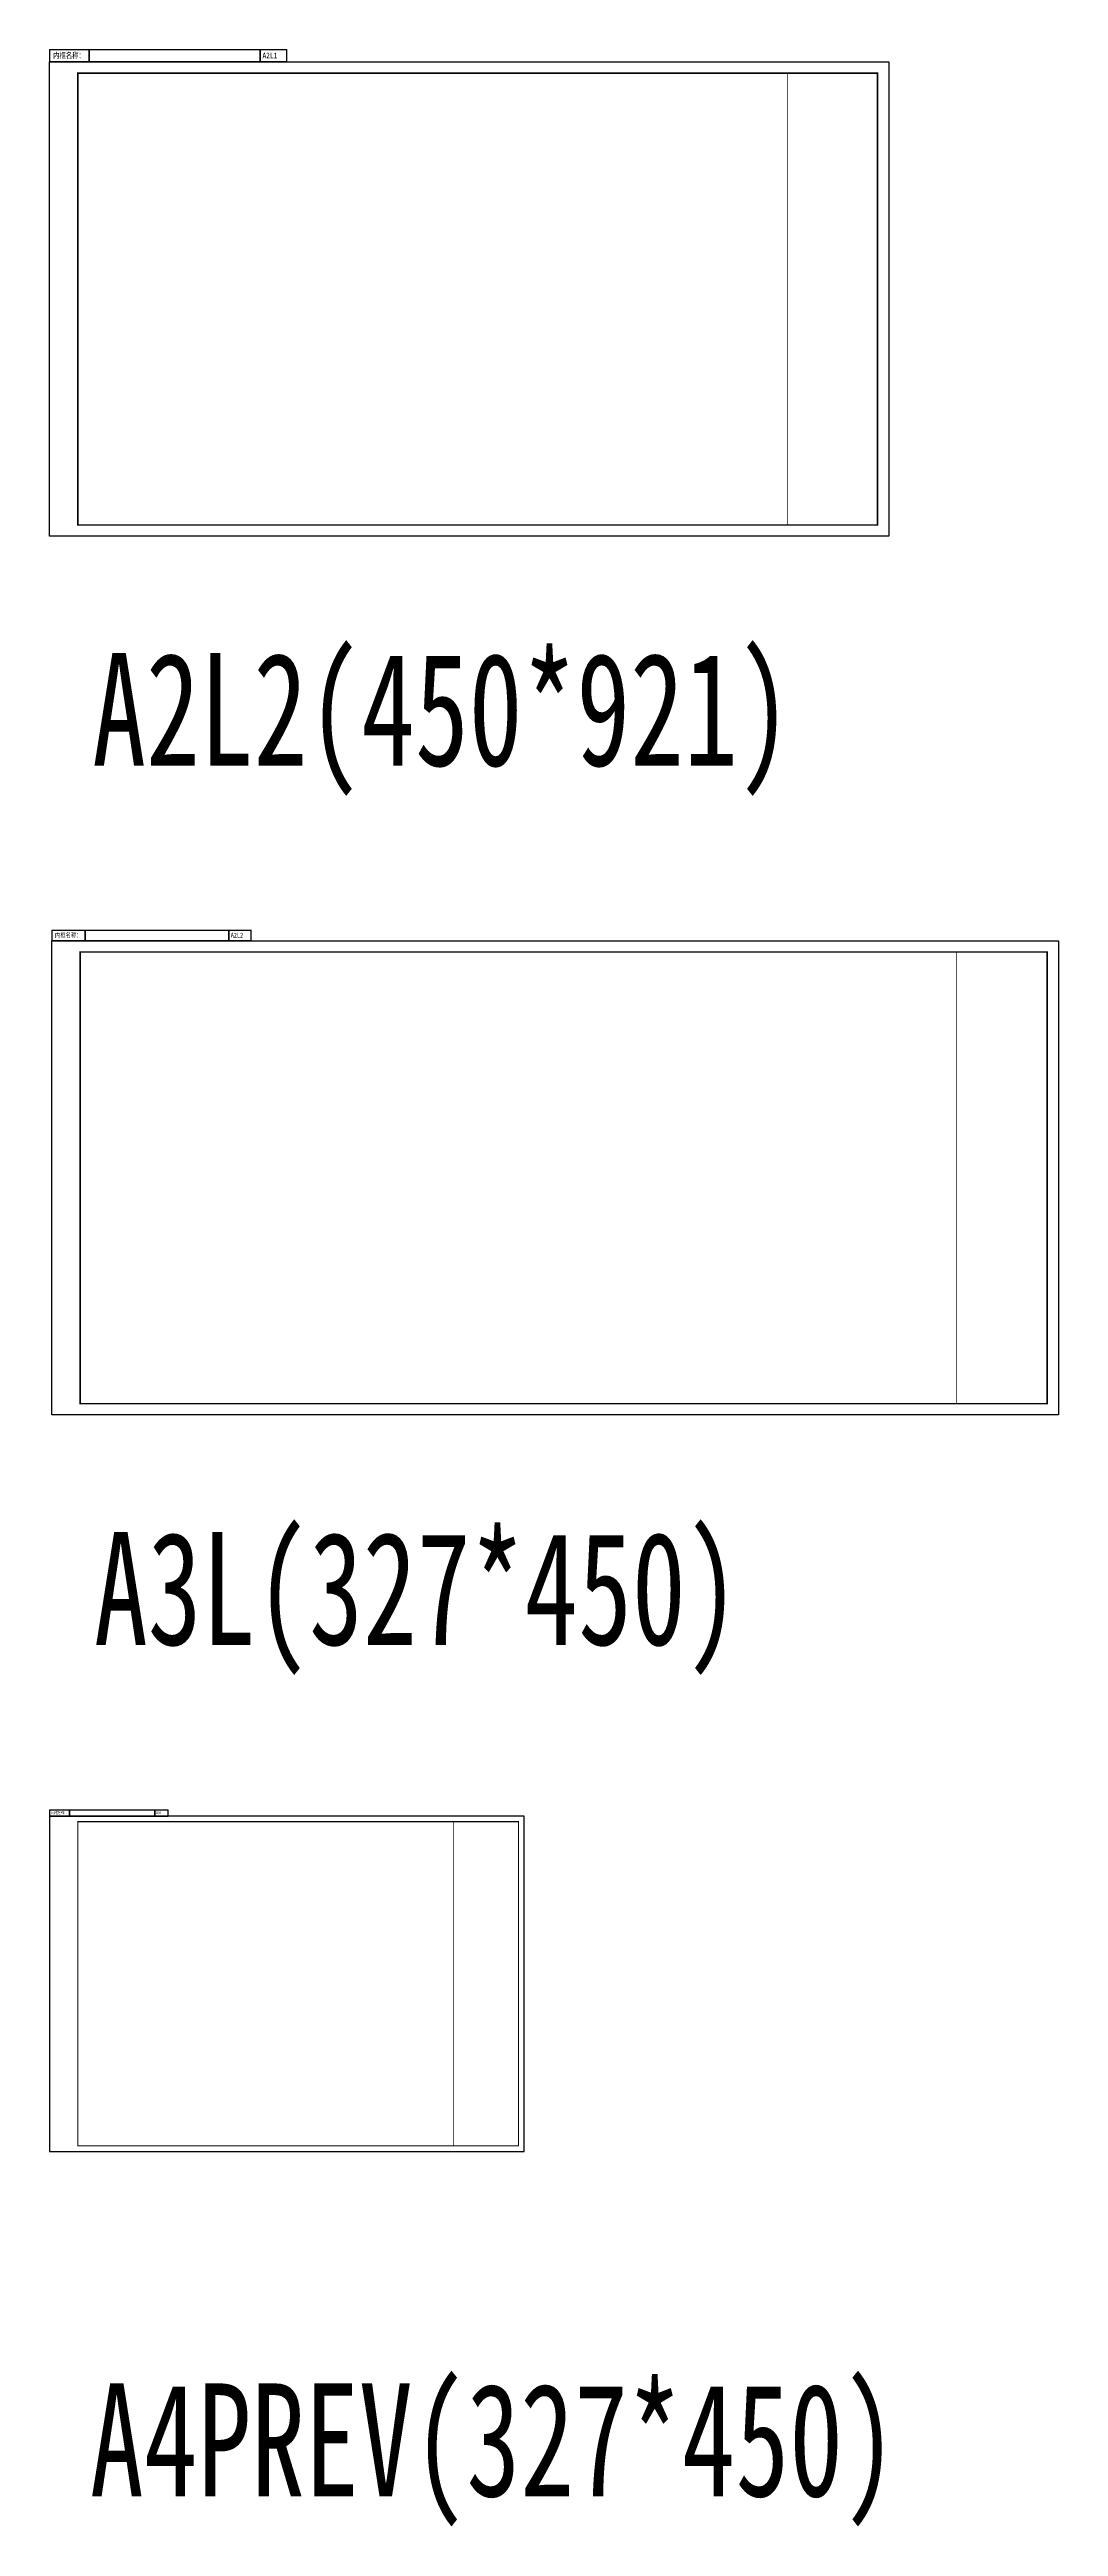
# Model space of a CAD drawing. Extents: x -671963 to 121422, y -4288 to 1713462.
# Drawn here: x -671813 to -582506, y 416847 to 636179 of the extents above; entities that cross this region are included whole.
import ezdxf

# ---------------------------------------------------------------- set-up
doc = ezdxf.new("R2010")
doc.units = 0
doc.header["$LTSCALE"] = 1000
doc.layers.get('0').update_dxf_attribs({"linetype": 'CONTINUOUS'})
doc.layers.add('内框', color=8, linetype='CONTINUOUS', plot=False)
doc.styles.add('TH-STYLE1', font='STFANGSO.TTF', dxfattribs={"width": 0.7})
doc.styles.add('黑体', font='simhei.ttf')

# ---------------------------------------------------------------- blocks, each defined once
blk = doc.blocks.new('THAPE_A2L1_inner')
blk.add_line((733, 353), (733, 381))
at = {"layer": '内框'}
for p, q in [((0, 431), (0, 420)), ((0, 431), (210, 431)), ((0, 420), (35, 420)), ((20, 420), (0, 420)), ((60, 420), (20, 420)), ((35, 420), (35, 431)), ((35, 431), (35, 420)), ((35, 420), (186.3, 420)), ((140, 420), (60, 420)), ((210, 420), (140, 420)), ((186.3, 420), (186.3, 431)), ((186.3, 431), (186.3, 420)), ((186.3, 420), (210, 420)), ((210, 420), (210, 431))]:
    blk.add_line(p, q, dxfattribs=at)
blk.add_lwpolyline([(0, 0), (0, 420), (743, 420), (743, 0)], close=True, dxfattribs=at)
at = {"layer": '内框', "const_width": 1.4}
blk.add_lwpolyline([(25, 410), (25, 10), (733, 10), (733, 410)], close=True, dxfattribs=at)
at = {"layer": '内框', "const_width": 0.5}
blk.add_lwpolyline([(653, 410), (653, 10)], dxfattribs=at)
at = {"layer": '内框', "style": '黑体', "width": 0.8}
for s, p in [('内框名称：', (3.2, 423.3)), ('A2L1', (188.5, 423.3))]:
    blk.add_text(s, height=5, dxfattribs=at).set_placement(p)
blk.add_attdef('内框名称', (36.8, 423.3), '', height=5, dxfattribs=at)
blk = doc.blocks.new('THAPE_A2L2_inner')
blk.add_line((881, 353), (881, 381))
at = {"layer": '内框'}
for p, q in [((0, 429.2), (0, 420)), ((0, 429.2), (176.4, 429.2)), ((0, 420), (29.4, 420)), ((16.8, 420), (0, 420)), ((50.4, 420), (16.8, 420)), ((29.4, 420), (29.4, 429.2)), ((29.4, 429.2), (29.4, 420)), ((29.4, 420), (156.5, 420)), ((117.6, 420), (50.4, 420)), ((176.4, 420), (117.6, 420)), ((156.5, 420), (156.5, 429.2)), ((156.5, 429.2), (156.5, 420)), ((156.5, 420), (176.4, 420)), ((176.4, 420), (176.4, 429.2))]:
    blk.add_line(p, q, dxfattribs=at)
blk.add_lwpolyline([(0, 0), (0, 420), (891, 420), (891, 0)], close=True, dxfattribs=at)
at = {"layer": '内框', "const_width": 1.4}
blk.add_lwpolyline([(25, 410), (25, 10), (881, 10), (881, 410)], close=True, dxfattribs=at)
at = {"layer": '内框', "const_width": 0.5}
blk.add_lwpolyline([(801, 410), (801, 10)], dxfattribs=at)
at = {"layer": '内框', "style": '黑体', "width": 0.8}
for s, p in [('内框名称：', (2.7, 422.8)), ('A2L2', (158.3, 422.8))]:
    blk.add_text(s, height=4.2, dxfattribs=at).set_placement(p)
blk.add_attdef('内框名称', (30.9, 422.8), '', height=4.2, dxfattribs=at)
blk = doc.blocks.new('THAPE_A3L_inner')
at = {"layer": '内框'}
for p, q in [((0, 302.5), (0, 297)), ((0, 302.5), (105, 302.5)), ((0, 297), (17.5, 297)), ((10, 297), (0, 297)), ((30, 297), (10, 297)), ((17.5, 297), (17.5, 302.5)), ((17.5, 302.5), (17.5, 297)), ((17.5, 297), (93.2, 297)), ((70, 297), (30, 297)), ((105, 297), (70, 297)), ((93.2, 297), (93.2, 302.5)), ((93.2, 302.5), (93.2, 297)), ((93.2, 297), (105, 297)), ((105, 297), (105, 302.5))]:
    blk.add_line(p, q, dxfattribs=at)
blk.add_lwpolyline([(0, 0), (420, 0), (420, 297), (0, 297)], close=True, dxfattribs=at)
at = {"layer": '内框', "const_width": 1}
blk.add_lwpolyline([(25, 5), (415, 5), (415, 292), (25, 292)], close=True, dxfattribs=at)
at = {"layer": '内框', "const_width": 0.5}
blk.add_lwpolyline([(357.6, 292), (357.6, 5)], dxfattribs=at)
at = {"layer": '内框', "style": '黑体', "width": 0.8}
for s, p in [('内框名称：', (1.6, 298.7)), ('A3L', (94.2, 298.7))]:
    blk.add_text(s, height=2.5, dxfattribs=at).set_placement(p)
blk.add_attdef('内框名称', (18.4, 298.7), '', height=2.5, dxfattribs=at)

msp = doc.modelspace()

# ---------------------------------------------------------------- block references
at = {"layer": '内框', "xscale": 100, "yscale": 100, "zscale": 100}
for name, p in [('THAPE_A2L1_inner', (-671813, 593079)), ('THAPE_A2L2_inner', (-671606, 515269)), ('THAPE_A3L_inner', (-671805, 450052))]:
    msp.add_blockref(name, p, dxfattribs=at)

# ---------------------------------------------------------------- texts
at = {"layer": '内框', "char_height": 10000, "width": 30007.31, "attachment_point": 1, "style": 'TH-STYLE1'}
for s, insert in [('A2L2(450*921)', (-668039, 582757)), ('A3L(327*450)', (-667881, 504908)), ('A4PREV(327*450)', (-668242, 429513))]:
    msp.add_mtext(s, dxfattribs=dict(at, insert=insert))

doc.saveas('drawing.dxf')
